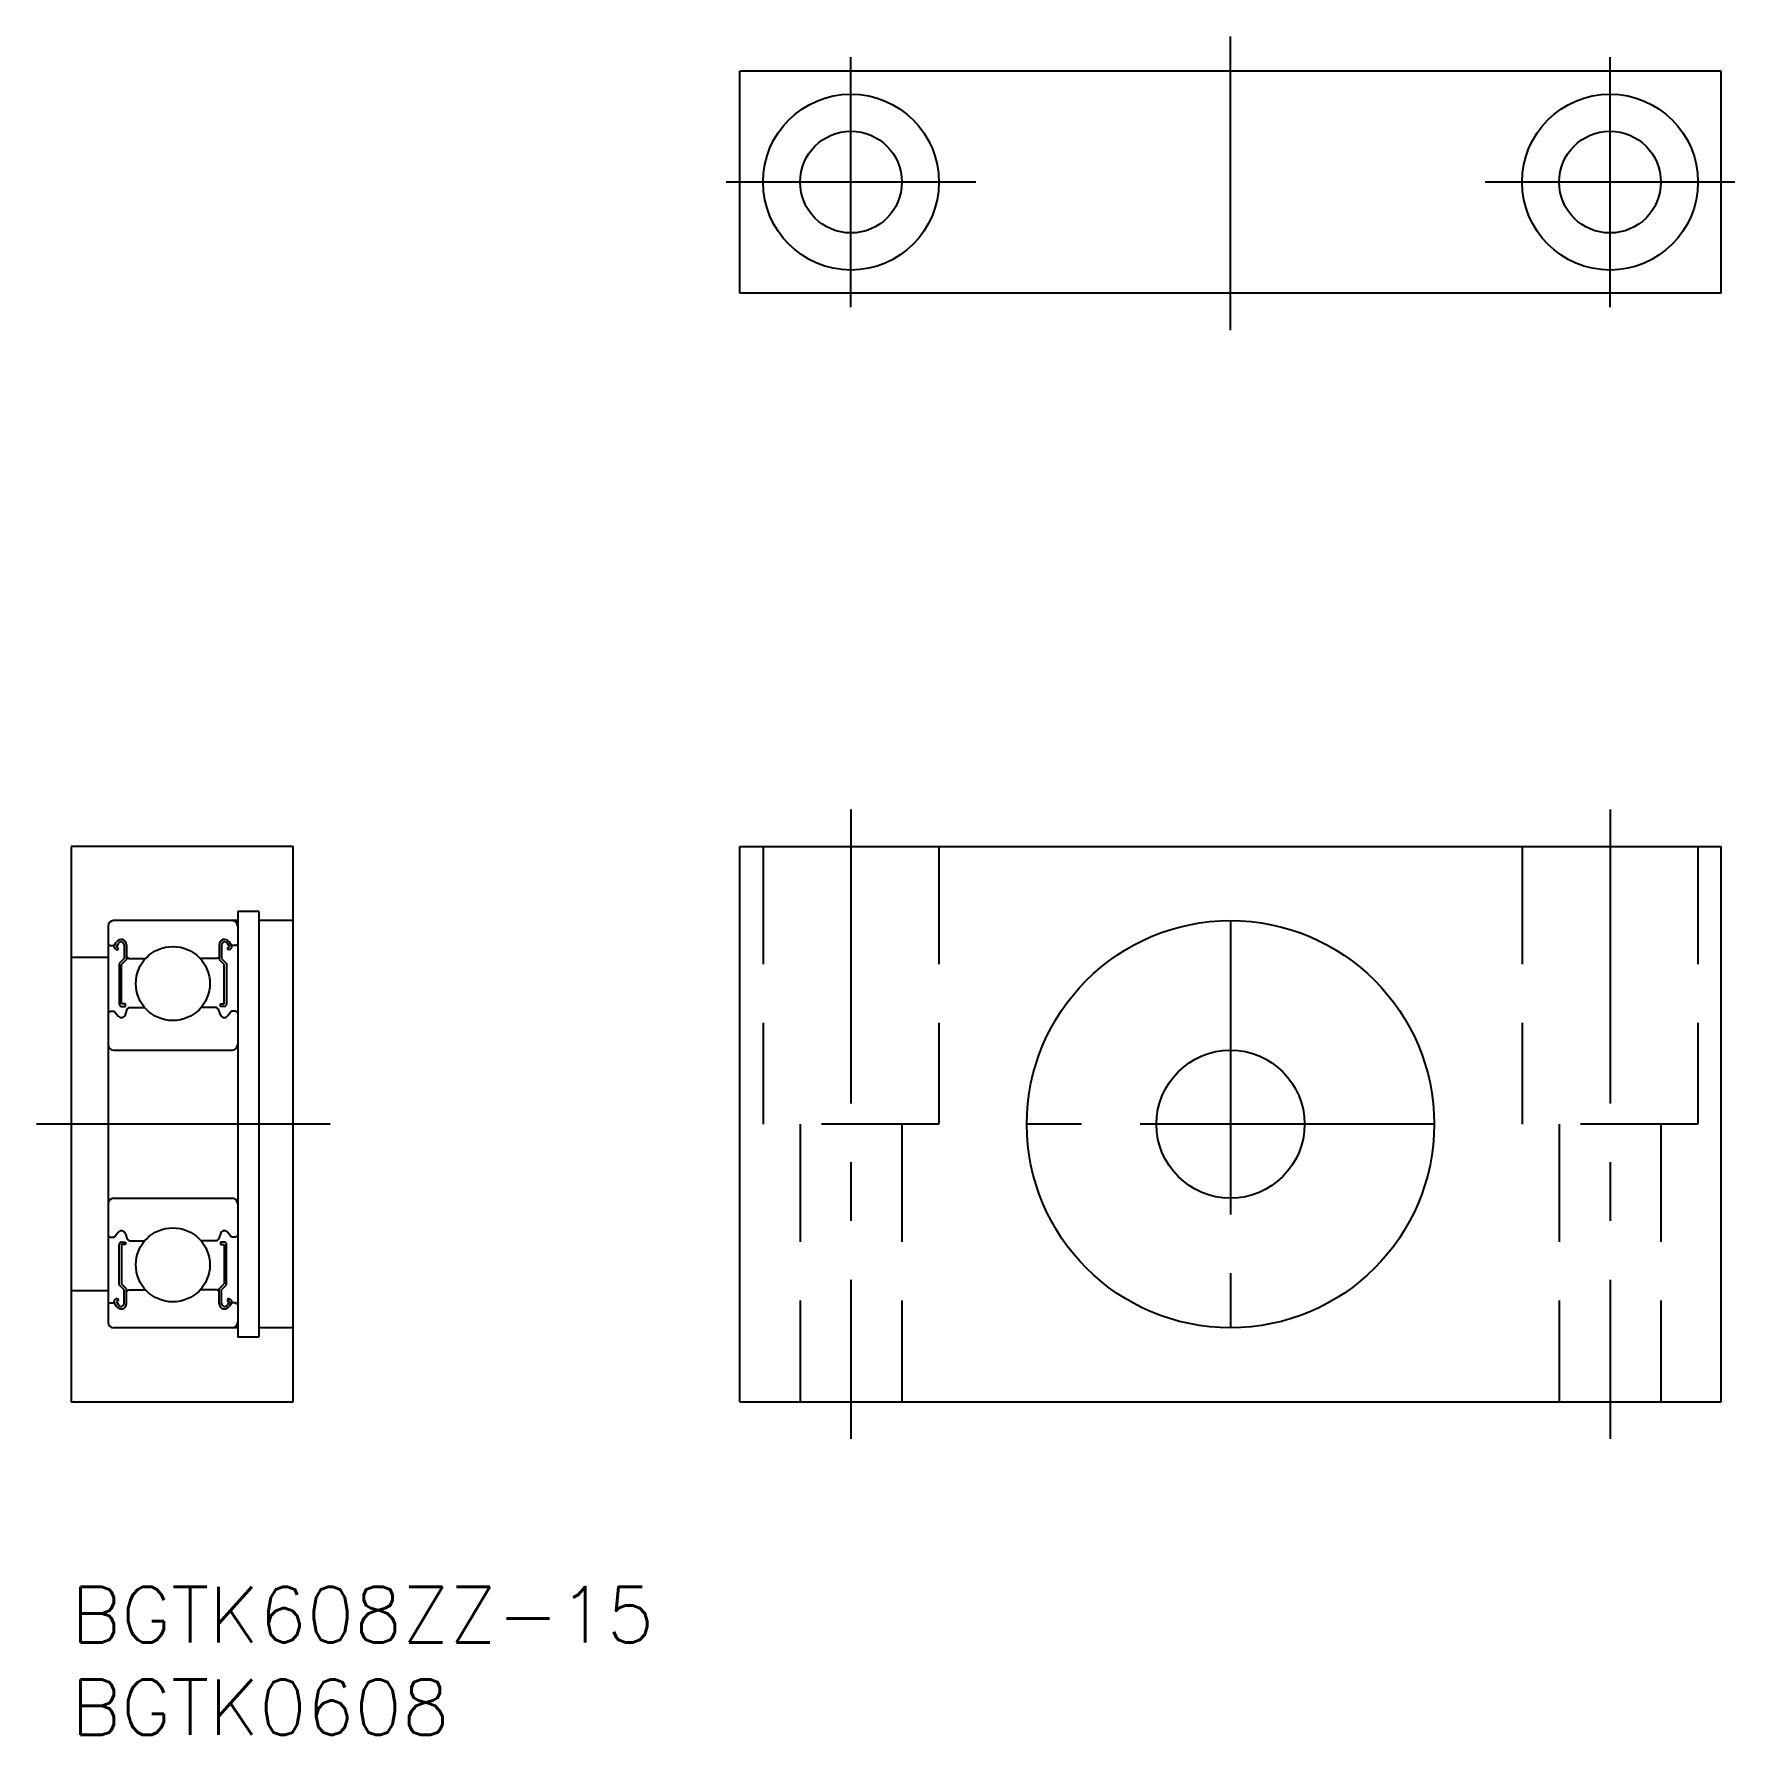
# Model space of a CAD drawing. Extents: x -2 to 89.9, y -8 to 83.9.
import ezdxf

# ---------------------------------------------------------------- set-up
doc = ezdxf.new("R2010")
doc.units = 0
doc.header["$LTSCALE"] = 0.5
doc.linetypes.add('CENTER', pattern=[50.8, 31.75, -6.35, 6.35, -6.35])
doc.linetypes.add('DASHED', pattern=[19.05, 12.7, -6.35])
for name, color, linetype in [('MSM_CENTER', 1, 'CENTER'), ('MSM_CONTINUOUS', 7, 'CONTINUOUS'), ('MSM_DASHED', 4, 'DASHED'), ('MSM_PART_NUMBER', 7, 'CONTINUOUS')]:
    doc.layers.add(name, color=color, linetype=linetype)
doc.styles.get("Standard").update_dxf_attribs({"font": 'txt.shx', "height": 3, "bigfont": 'bigfont.shx'})

# ---------------------------------------------------------------- blocks, each defined once
blk = doc.blocks.new('*U6')
at = {"layer": 'MSM_PART_NUMBER'}
blk.add_text('BGTK608ZZ-15', height=3, dxfattribs=at).set_placement((0, -3))
blk = doc.blocks.new('*U7')
at = {"layer": 'MSM_PART_NUMBER'}
blk.add_text('BGTK0608', height=3, dxfattribs=at).set_placement((0, -8))

msp = doc.modelspace()

# ---------------------------------------------------------------- linework, layer by layer
at = {"layer": 'MSM_CENTER'}
for p, q in [((62.629, 67.901), (62.629, 83.901)), ((42.129, 69.151), (42.129, 82.651)), ((83.129, 69.151), (83.129, 82.651)), ((48.879, 75.901), (35.379, 75.901)), ((89.879, 75.901), (76.379, 75.901)), ((42.129, 42), (42.129, 8)), ((83.129, 42), (83.129, 8)), ((62.629, 36), (62.629, 14)), ((14, 25), (-2, 25)), ((73.629, 25), (51.629, 25))]:
    msp.add_line(p, q, dxfattribs=at)
at = {"layer": 'MSM_CONTINUOUS'}
for p, q in [((36.129, 69.901), (36.129, 81.901)), ((89.129, 81.901), (36.129, 81.901)), ((89.129, 69.901), (89.129, 81.901)), ((89.129, 69.901), (36.129, 69.901)), ((0, 40), (0, 10)), ((12, 40), (0, 40)), ((12, 10), (12, 40)), ((36.129, 10), (36.129, 40)), ((36.129, 40), (89.129, 40)), ((89.129, 10), (89.129, 40)), ((9, 36), (2.3, 36)), ((9, 36.5), (9, 13.5)), ((10.15, 36.5), (9, 36.5)), ((10.15, 36.5), (10.15, 13.5)), ((12, 36), (10.15, 36)), ((2, 35.7), (2, 14.3)), ((2, 34.75), (2.1, 34.65)), ((2.1, 34.65), (2.333, 34.65)), ((2.333, 34.65), (2.443, 34.836)), ((2.382, 34.468), (2.498, 34.401)), ((2.449, 34.583), (2.558, 34.768)), ((2.564, 34.517), (2.449, 34.583)), ((2.498, 34.401), (2.564, 34.517)), ((2.867, 34.684), (2.867, 33.95)), ((3, 34.684), (3, 33.895)), ((3, 34.05), (3.1, 33.95)), ((8, 34.05), (7.9, 33.95)), ((8, 34.684), (8, 33.895)), ((8.133, 34.684), (8.133, 33.95)), ((8.436, 34.517), (8.551, 34.583)), ((8.502, 34.401), (8.436, 34.517)), ((8.551, 34.583), (8.442, 34.768)), ((8.618, 34.468), (8.502, 34.401)), ((8.667, 34.65), (8.557, 34.836)), ((8.9, 34.65), (8.667, 34.65)), ((9, 34.75), (8.9, 34.65)), ((2, 34), (0, 34)), ((2.867, 33.95), (2.6, 33.683)), ((2.6, 33.683), (2.6, 31.5)), ((3, 33.895), (2.733, 33.628)), ((2.733, 31.498), (2.733, 33.628)), ((3.1, 33.95), (4.024, 33.95)), ((7.9, 33.95), (6.976, 33.95)), ((8, 33.895), (8.267, 33.628)), ((8.133, 33.95), (8.4, 33.683)), ((8.267, 31.498), (8.267, 33.628)), ((8.4, 33.683), (8.4, 31.5)), ((2.731, 31.365), (2.933, 31.365)), ((2.933, 31.498), (2.733, 31.498)), ((2.933, 31.365), (2.933, 31.498)), ((3.039, 31.206), (3.139, 31.3)), ((3.139, 31.3), (3.98, 31.3)), ((7.861, 31.3), (7.02, 31.3)), ((7.961, 31.206), (7.861, 31.3)), ((8.067, 31.365), (8.067, 31.498)), ((8.067, 31.498), (8.267, 31.498)), ((8.269, 31.365), (8.067, 31.365)), ((2, 31), (2.1, 31.1)), ((2.1, 31.1), (2.333, 31.1)), ((2.333, 31.1), (2.548, 30.838)), ((2.933, 30.917), (3.039, 31.206)), ((8.067, 30.917), (7.961, 31.206)), ((8.667, 31.1), (8.452, 30.838)), ((8.9, 31.1), (8.667, 31.1)), ((9, 31), (8.9, 31.1)), ((2.3, 29), (8.7, 29)), ((2.3, 21), (8.7, 21)), ((2, 19), (2.1, 18.9)), ((2.1, 18.9), (2.333, 18.9)), ((2.333, 18.9), (2.548, 19.162)), ((2.6, 16.317), (2.6, 18.5)), ((2.731, 18.635), (2.933, 18.635)), ((2.733, 18.502), (2.733, 16.372)), ((2.933, 18.502), (2.733, 18.502)), ((2.933, 19.083), (3.039, 18.794)), ((2.933, 18.635), (2.933, 18.502)), ((3.039, 18.794), (3.139, 18.7)), ((3.139, 18.7), (3.98, 18.7)), ((7.861, 18.7), (7.02, 18.7)), ((7.961, 18.794), (7.861, 18.7)), ((8.067, 19.083), (7.961, 18.794)), ((8.269, 18.635), (8.067, 18.635)), ((8.067, 18.635), (8.067, 18.502)), ((8.067, 18.502), (8.267, 18.502)), ((8.267, 18.502), (8.267, 16.372)), ((8.4, 16.317), (8.4, 18.5)), ((8.667, 18.9), (8.452, 19.162)), ((8.9, 18.9), (8.667, 18.9)), ((9, 19), (8.9, 18.9)), ((2, 16), (0, 16)), ((2.867, 16.05), (2.6, 16.317)), ((3, 16.105), (2.733, 16.372)), ((2.867, 15.316), (2.867, 16.05)), ((3, 15.316), (3, 16.105)), ((3, 15.95), (3.1, 16.05)), ((3.1, 16.05), (4.024, 16.05)), ((7.9, 16.05), (6.976, 16.05)), ((8, 15.95), (7.9, 16.05)), ((8, 16.105), (8.267, 16.372)), ((8, 15.316), (8, 16.105)), ((8.133, 16.05), (8.4, 16.317)), ((8.133, 15.316), (8.133, 16.05)), ((2, 15.25), (2.1, 15.35)), ((2.1, 15.35), (2.333, 15.35)), ((2.333, 15.35), (2.443, 15.164)), ((2.382, 15.532), (2.498, 15.599)), ((2.564, 15.483), (2.449, 15.417)), ((2.449, 15.417), (2.558, 15.232)), ((2.498, 15.599), (2.564, 15.483)), ((8.502, 15.599), (8.436, 15.483)), ((8.436, 15.483), (8.551, 15.417)), ((8.551, 15.417), (8.442, 15.232)), ((8.618, 15.532), (8.502, 15.599)), ((8.667, 15.35), (8.557, 15.164)), ((8.9, 15.35), (8.667, 15.35)), ((9, 15.25), (8.9, 15.35)), ((9, 14), (2.3, 14)), ((12, 14), (10.15, 14)), ((10.15, 13.5), (9, 13.5)), ((0, 10), (12, 10)), ((36.129, 10), (89.129, 10))]:
    msp.add_line(p, q, dxfattribs=at)
for centre, radius in [((42.129, 75.901), 4.75), ((83.129, 75.901), 4.75), ((42.129, 75.901), 2.75), ((83.129, 75.901), 2.75), ((62.629, 25), 11), ((5.5, 32.6), 2), ((62.629, 25), 4), ((5.5, 17.4), 2)]:
    msp.add_circle(centre, radius, dxfattribs=at)
for centre, radius, start, end in [((2.3, 35.7), 0.3, 90, 180), ((8.7, 35.7), 0.3, 0, 90), ((2.701, 34.684), 0.299, 0, 149.63077), ((8.299, 34.684), 0.299, 30.36923, 180), ((2.449, 34.583), 0.133, 150.00063, 239.99347), ((2.701, 34.684), 0.166, 0.00272, 149.53883), ((8.299, 34.684), 0.166, 30.46117, 179.99728), ((8.551, 34.583), 0.133, 300.00653, 29.99937), ((2.733, 31.498), 0.133, 179.29831, 269.00766), ((8.267, 31.498), 0.133, 270.99234, 0.70169), ((2.719, 30.981), 0.224, 220.00096, 343.26048), ((8.281, 30.981), 0.224, 196.73952, 319.99904), ((2.3, 29.3), 0.3, 180, 270), ((8.7, 29.3), 0.3, 270, 0), ((2.3, 20.7), 0.3, 90, 180), ((8.7, 20.7), 0.3, 0, 90), ((2.719, 19.019), 0.224, 16.73952, 139.99904), ((2.733, 18.502), 0.133, 90.99234, 180.70169), ((8.281, 19.019), 0.224, 40.00096, 163.26048), ((8.267, 18.502), 0.133, 359.29831, 89.00766), ((2.449, 15.417), 0.133, 120.00653, 209.99937), ((2.701, 15.316), 0.299, 210.36923, 0), ((2.701, 15.316), 0.166, 210.46117, 359.99728), ((8.299, 15.316), 0.299, 180, 329.63077), ((8.299, 15.316), 0.166, 180.00272, 329.53883), ((8.551, 15.417), 0.133, 330.00063, 59.99347), ((2.3, 14.3), 0.3, 180, 270), ((8.7, 14.3), 0.3, 270, 0)]:
    msp.add_arc(centre, radius, start, end, dxfattribs=at)
at = {"layer": 'MSM_DASHED'}
for p, q in [((37.379, 40), (37.379, 25)), ((46.879, 40), (46.879, 25)), ((78.379, 40), (78.379, 25)), ((87.879, 40), (87.879, 25)), ((46.879, 25), (37.379, 25)), ((39.379, 25), (39.379, 10)), ((44.879, 25), (44.879, 10)), ((87.879, 25), (78.379, 25)), ((80.379, 25), (80.379, 10)), ((85.879, 25), (85.879, 10))]:
    msp.add_line(p, q, dxfattribs=at)

# ---------------------------------------------------------------- block references
at = {"layer": 'MSM_CONTINUOUS'}
for name in ['*U6', '*U7']:
    msp.add_blockref(name, (0, 0), dxfattribs=at)

doc.saveas('drawing.dxf')
